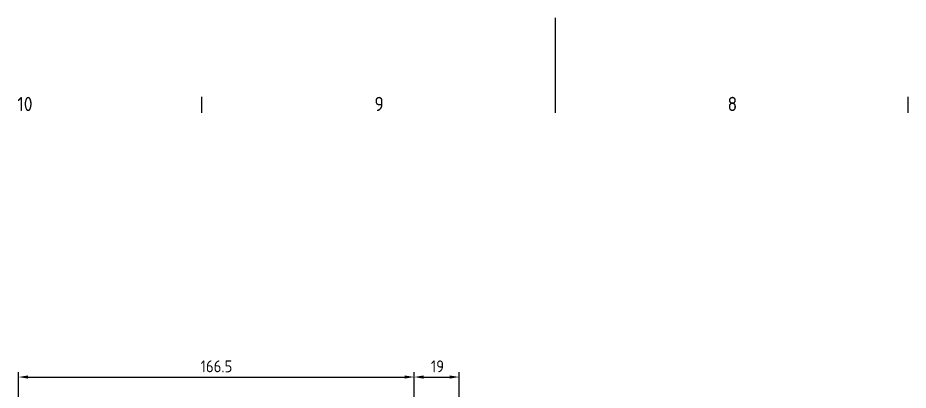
# Model space of a CAD drawing. Header units: millimetres. Extents: x 0 to 2378, y 0 to 1682.
# Drawn here: x 962.9 to 1337.6, y 1525.3 to 1682 of the extents above; entities that cross this region are included whole.
import ezdxf

# ---------------------------------------------------------------- set-up
doc = ezdxf.new("R2010")
doc.units = ezdxf.units.MM
doc.header["$LTSCALE"] = 2
doc.layers.get('0').update_dxf_attribs({"color": 3, "lineweight": 25})
doc.layers.add('경계(ISO)', color=7, linetype='Continuous', lineweight=25)
doc.layers.add('치수(ISO)', color=2, linetype='Continuous', lineweight=25)
doc.styles.add('문자 텍스트_PSTEK_POSCO', font='isocp.shx')
doc.styles.add('치수 텍스트_PSTEK_POSCO', font='isocp.shx')
doc.dimstyles.new('치수_PSTEK_POSCO', dxfattribs={"dimscale": 2, "dimtxt": 2.5, "dimasz": 2, "dimexe": 1, "dimexo": 1.5, "dimgap": 1, "dimtad": 1, "dimrnd": 1e-08, "dimdsep": 46, "dimtxsty": '치수 텍스트_PSTEK_POSCO', "dimcen": 0.09, "dimdle": 10, "dimclrd": 7, "dimclre": 7, "dimclrt": 2, "dimadec": 1, "dimazin": 2, "dimtfac": 1, "dimtmove": 0, "dimatfit": 3, "dimfxl": 0, "dimtolj": 1, "dimlwd": -1, "dimlwe": -1, "dimarcsym": 0})

# ---------------------------------------------------------------- blocks, each defined once
blk = doc.blocks.new('경계 Default Border')
at = {"layer": '경계(ISO)'}
for p, q in [((520.19, 821), (520.19, 824.4)), ((668.81, 821), (668.81, 824.4))]:
    blk.add_line(p, q, dxfattribs=at)
at = {"layer": '경계(ISO)', "flags": 128}
blk.add_lwpolyline([(594.5, 841), (594.5, 821)], dxfattribs=at)
at = {"layer": '경계(ISO)', "color": 2, "char_height": 3, "attachment_point": 7, "style": '문자 텍스트_PSTEK_POSCO'}
for s, insert in [('10', (481.35, 821.37)), ('9', (556.49, 821.37)), ('8', (630.8, 821.37))]:
    blk.add_mtext(s, dxfattribs=dict(at, insert=insert))
blk = doc.blocks.new('*D114')
at = {"layer": 'Defpoints', "color": 0}
for p in [(1129.67, 1530.79), (963.17, 1450.79), (1129.67, 1450.79)]:
    blk.add_point(p, dxfattribs=at)
at = {"layer": '치수(ISO)', "color": 7}
for p, q in [((963.17, 1453.79), (963.17, 1532.79)), ((1129.67, 1453.79), (1129.67, 1532.79)), ((967.17, 1530.79), (1125.67, 1530.79))]:
    blk.add_line(p, q, dxfattribs=at)
for points in [[(967.17, 1531.46), (967.17, 1530.12), (963.17, 1530.79)], [(1125.67, 1531.46), (1125.67, 1530.12), (1129.67, 1530.79)]]:
    blk.add_solid(points, dxfattribs=at)
at = {"layer": '치수(ISO)', "color": 2, "insert": (1039.82, 1535.29), "char_height": 5, "attachment_point": 4, "style": '치수 텍스트_PSTEK_POSCO'}
blk.add_mtext('\\A1;166.5', dxfattribs=at)
blk = doc.blocks.new('*D116')
at = {"layer": 'Defpoints', "color": 0}
for p in [(1148.67, 1530.79), (1148.67, 1477.29), (1129.67, 1450.79)]:
    blk.add_point(p, dxfattribs=at)
at = {"layer": '치수(ISO)', "color": 7}
for p, q in [((1129.67, 1453.79), (1129.67, 1532.79)), ((1148.67, 1480.29), (1148.67, 1532.79)), ((1133.67, 1530.79), (1144.67, 1530.79))]:
    blk.add_line(p, q, dxfattribs=at)
for points in [[(1133.67, 1531.46), (1133.67, 1530.12), (1129.67, 1530.79)], [(1144.67, 1531.46), (1144.67, 1530.12), (1148.67, 1530.79)]]:
    blk.add_solid(points, dxfattribs=at)
at = {"layer": '치수(ISO)', "color": 2, "insert": (1136.74, 1535.29), "char_height": 5, "attachment_point": 4, "style": '치수 텍스트_PSTEK_POSCO'}
blk.add_mtext('\\A1;19', dxfattribs=at)

msp = doc.modelspace()

# ---------------------------------------------------------------- block references
at = {"xscale": 2, "yscale": 2, "zscale": 2}
msp.add_blockref('경계 Default Border', (0, 0), dxfattribs=at)

# ---------------------------------------------------------------- dimensions: what is measured, and where the dimension line sits
at = {"layer": '치수(ISO)', "color": 7}
for base, p1, p2, picture, middle in [((1129.6712, 1530.7885), (963.1712, 1450.7885), (1129.6712, 1450.7885), '*D114', (1046.4212, 1530.7885)), ((1148.6712, 1530.7885), (1129.6712, 1450.7885), (1148.6712, 1477.2885), '*D116', (1139.1712, 1530.7885))]:
    dim = msp.add_linear_dim(base=base, p1=p1, p2=p2, angle=180, dimstyle='치수_PSTEK_POSCO', override={"dimdec": 2, "dimtp": 0, "dimtm": 0, "dimtdec": 2, "dimtofl": 0, "dimatfit": 1}, dxfattribs=at)
    dim.commit()
    dim.dimension.update_dxf_attribs({"geometry": picture, "text_midpoint": middle, "dimtype": 160})

doc.saveas('drawing.dxf')
